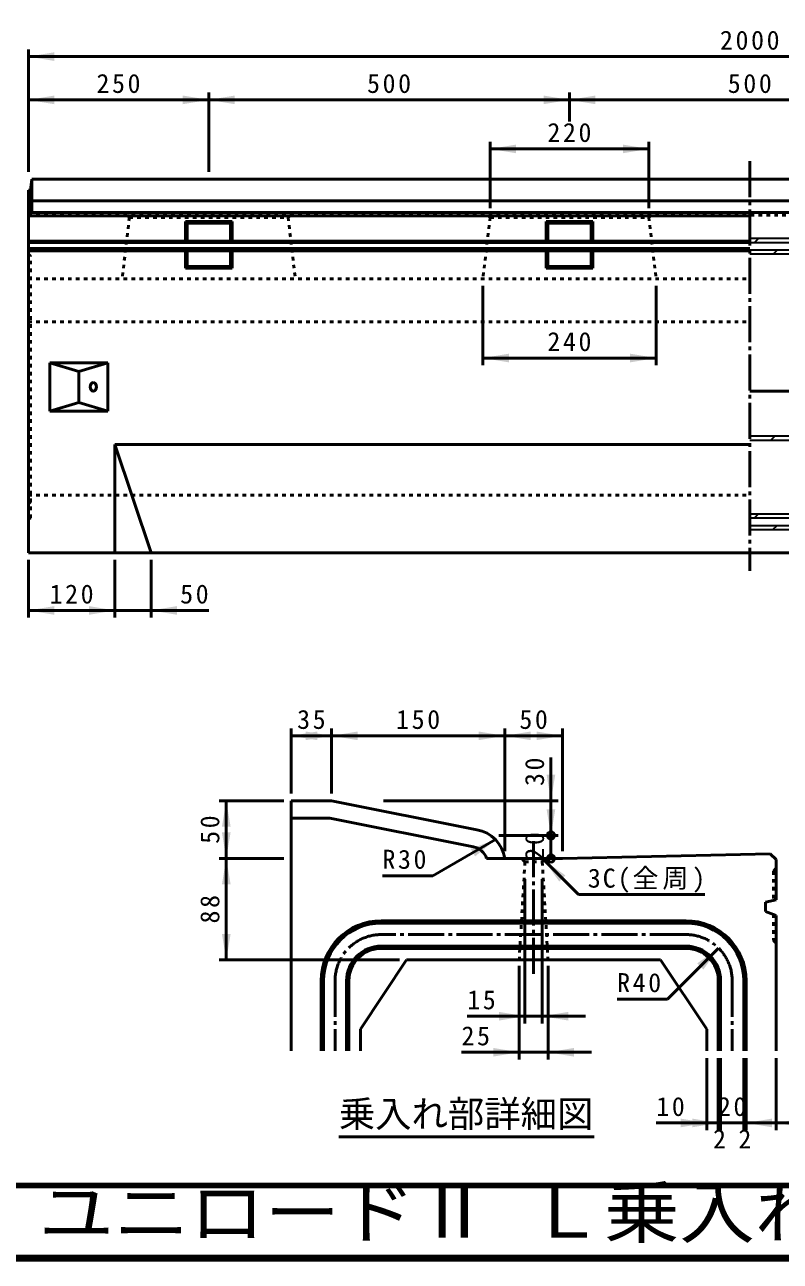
# Model space of a CAD drawing. Units: millimetres, scale not verified. Extents: x 100 to 4105, y 100 to 2870.
# Drawn here: x 1897 to 2944, y 100 to 1815 of the extents above; entities that cross this region are included whole.
import ezdxf
from ezdxf.enums import TextEntityAlignment as Align

# ---------------------------------------------------------------- set-up
doc = ezdxf.new("R2010")
doc.units = ezdxf.units.MM
doc.header["$LTSCALE"] = 5
doc.linetypes.add('USER1', pattern=[2.2, 1, -1.2])
doc.linetypes.add('USER2', pattern=[13.4, 10, -1.2, 1, -1.2])
doc.layers.add('V-nasSTD', color=7, linetype='Continuous', lineweight=50)
doc.styles.add('ＭＳ ゴシック', font='')
doc.styles.get('ＭＳ ゴシック').set_extended_font_data('MS Gothic')

msp = doc.modelspace()

# ---------------------------------------------------------------- hatches: boundary and pattern name
at = {"layer": 'V-nasSTD'}
for points in [[(1938.325, 1776.521), (1902.325, 1770.521), (1938.325, 1764.521)], [(1938.325, 1716.521), (1902.325, 1710.521), (1938.325, 1704.521)], [(2116.325, 1704.521), (2152.325, 1710.521), (2116.325, 1716.521)], [(2188.325, 1716.521), (2152.325, 1710.521), (2188.325, 1704.521)], [(2616.325, 1704.521), (2652.325, 1710.521), (2616.325, 1716.521)], [(2688.325, 1716.521), (2652.325, 1710.521), (2688.325, 1704.521)], [(2578.325, 1648.521), (2542.325, 1642.521), (2578.325, 1636.521)], [(2726.325, 1636.521), (2762.325, 1642.521), (2726.325, 1648.521)], [(2568.325, 1358.521), (2532.325, 1352.521), (2568.325, 1346.521)], [(2736.325, 1346.521), (2772.325, 1352.521), (2736.325, 1358.521)], [(1938.325, 1008.521), (1902.325, 1002.521), (1938.325, 996.521)], [(1986.325, 996.521), (2022.325, 1002.521), (1986.325, 1008.521)], [(2108.325, 1008.521), (2072.325, 1002.521), (2108.325, 996.521)], [(2302.634, 834.624), (2266.634, 828.624), (2302.634, 822.624)], [(2286.634, 822.624), (2322.634, 828.624), (2286.634, 834.624)], [(2358.634, 834.624), (2322.634, 828.624), (2358.634, 822.624)], [(2526.634, 822.624), (2562.634, 828.624), (2526.634, 834.624)], [(2598.634, 834.624), (2562.634, 828.624), (2598.634, 822.624)], [(2606.634, 822.624), (2642.634, 828.624), (2606.634, 834.624)], [(2620.634, 774.624), (2626.634, 738.624), (2632.634, 774.624)], [(2182.634, 702.624), (2176.634, 738.624), (2170.634, 702.624)], [(2620.634, 726.624), (2626.634, 690.624), (2632.634, 726.624)], [(2170.634, 694.624), (2176.634, 658.624), (2182.634, 694.624)], [(2521.516, 661.458), (2549.693, 684.654), (2515.516, 671.85)], [(2182.634, 622.624), (2176.634, 658.624), (2170.634, 622.624)], [(2646.733, 635.011), (2617.034, 656.224), (2638.247, 626.526)], [(2170.634, 553.824), (2176.634, 517.824), (2182.634, 553.824)], [(2837.876, 504.581), (2859.089, 534.279), (2829.391, 513.066)], [(2554.634, 445.824), (2590.634, 439.824), (2554.634, 433.824)], [(2650.634, 445.824), (2614.634, 439.824), (2650.634, 433.824)], [(2546.634, 395.824), (2582.634, 389.824), (2546.634, 383.824)], [(2658.634, 395.824), (2622.634, 389.824), (2658.634, 383.824)], [(2806.634, 285.824), (2842.634, 291.824), (2806.634, 297.824)], [(2822.634, 285.824), (2858.634, 291.824), (2822.634, 297.824)], [(2933.034, 297.824), (2897.034, 291.824), (2933.034, 285.824)], [(2974.634, 297.824), (2938.634, 291.824), (2974.634, 285.824)]]:
    msp.add_hatch(color=256, dxfattribs=at).paths.add_polyline_path(points)

# ---------------------------------------------------------------- linework, layer by layer
for p, q in [((1902.325, 1610.521), (1902.325, 1780.521)), ((1902.325, 1770.521), (3902.325, 1770.521)), ((2152.325, 1610.521), (2152.325, 1720.521)), ((2652.325, 1680.521), (2652.325, 1720.521)), ((1902.325, 1710.521), (2152.325, 1710.521)), ((2152.325, 1710.521), (2652.325, 1710.521)), ((2652.325, 1710.521), (3152.325, 1710.521)), ((2542.325, 1560.521), (2542.325, 1652.521)), ((2762.325, 1560.521), (2762.325, 1652.521)), ((2542.325, 1642.521), (2762.325, 1642.521)), ((1907.325, 1600.521), (1905.325, 1585.521)), ((1907.325, 1600.521), (3897.325, 1600.521)), ((1907.325, 1600.521), (1907.325, 1554.521)), ((1902.325, 1585.521), (1902.325, 1082.521)), ((1902.325, 1585.521), (1905.325, 1585.521)), ((1905.325, 1585.521), (1905.325, 1554.521)), ((1902.325, 1570.521), (3902.325, 1570.521)), ((1902.325, 1554.521), (3902.325, 1554.521)), ((1902.325, 1549.521), (2902.325, 1549.521)), ((2120.025, 1541.821), (2184.625, 1541.821)), ((2120.025, 1541.821), (2122.325, 1539.521)), ((2120.025, 1541.821), (2120.025, 1514.536)), ((2122.325, 1539.521), (2182.325, 1539.521)), ((2122.325, 1539.521), (2122.325, 1514.536)), ((2182.325, 1539.521), (2184.625, 1541.821)), ((2182.325, 1539.521), (2182.325, 1514.536)), ((2184.625, 1541.821), (2184.625, 1514.536)), ((2620.025, 1541.821), (2684.625, 1541.821)), ((2620.025, 1541.821), (2622.325, 1539.521)), ((2620.025, 1541.821), (2620.025, 1514.536)), ((2622.325, 1539.521), (2682.325, 1539.521)), ((2622.325, 1539.521), (2622.325, 1514.536)), ((2682.325, 1539.521), (2684.625, 1541.821)), ((2682.325, 1539.521), (2682.325, 1514.536)), ((2684.625, 1541.821), (2684.625, 1514.536)), ((1902.325, 1514.536), (2902.325, 1514.536)), ((1902.325, 1512.521), (2902.325, 1512.521)), ((1902.325, 1504.521), (2902.325, 1504.521)), ((1902.325, 1501.163), (2902.325, 1501.163)), ((2120.025, 1501.163), (2120.025, 1477.221)), ((2122.325, 1501.163), (2122.325, 1479.521)), ((2182.325, 1501.163), (2182.325, 1479.521)), ((2184.625, 1501.163), (2184.625, 1477.221)), ((2620.025, 1501.163), (2620.025, 1477.221)), ((2622.325, 1501.163), (2622.325, 1479.521)), ((2682.325, 1501.163), (2682.325, 1479.521)), ((2684.625, 1501.163), (2684.625, 1477.221)), ((2120.025, 1477.221), (2122.325, 1479.521)), ((2120.025, 1477.221), (2184.625, 1477.221)), ((2122.325, 1479.521), (2182.325, 1479.521)), ((2182.325, 1479.521), (2184.625, 1477.221)), ((2620.025, 1477.221), (2622.325, 1479.521)), ((2620.025, 1477.221), (2684.625, 1477.221)), ((2622.325, 1479.521), (2682.325, 1479.521)), ((2682.325, 1479.521), (2684.625, 1477.221)), ((2532.325, 1452.521), (2532.325, 1342.521)), ((2772.325, 1452.521), (2772.325, 1342.521)), ((1932.325, 1346.021), (1932.325, 1279.021)), ((1932.325, 1346.021), (2012.325, 1346.021)), ((1932.325, 1346.021), (1972.325, 1334.021)), ((1972.325, 1334.021), (2012.325, 1346.021)), ((2012.325, 1346.021), (2012.325, 1279.021)), ((2532.325, 1352.521), (2772.325, 1352.521)), ((1972.325, 1334.021), (1972.325, 1291.021)), ((4005.325, 1306.771), (2902.325, 1306.771)), ((1932.325, 1279.021), (1972.325, 1291.021)), ((1972.325, 1291.021), (2012.325, 1279.021)), ((1932.325, 1279.021), (2012.325, 1279.021)), ((2022.325, 1232.521), (2022.325, 1082.521)), ((2022.325, 1232.521), (2072.325, 1082.521)), ((2022.325, 1232.521), (2902.325, 1232.521)), ((1902.325, 1082.521), (3902.325, 1082.521)), ((1902.325, 1072.521), (1902.325, 992.521)), ((2022.325, 1072.521), (2022.325, 992.521)), ((2072.325, 1072.521), (2072.325, 992.521)), ((1902.325, 1002.521), (2022.325, 1002.521)), ((2022.325, 1002.521), (2072.325, 1002.521)), ((2152.325, 1002.521), (2072.325, 1002.521)), ((2266.634, 748.624), (2266.634, 838.624)), ((2266.634, 828.624), (2322.634, 828.624)), ((2322.634, 748.624), (2322.634, 838.624)), ((2322.634, 828.624), (2562.634, 828.624)), ((2562.634, 668.624), (2562.634, 838.624)), ((2562.634, 828.624), (2642.634, 828.624)), ((2642.634, 668.624), (2642.634, 838.624)), ((2626.634, 798.624), (2626.634, 738.624)), ((2256.634, 738.624), (2166.634, 738.624)), ((2176.634, 658.624), (2176.634, 738.624)), ((2322.634, 738.624), (2266.634, 738.624)), ((2266.634, 738.624), (2266.634, 391.824)), ((2524.048, 698.342), (2322.634, 738.624)), ((2394.634, 738.624), (2636.634, 738.624)), ((2626.634, 738.624), (2626.634, 690.624)), ((2320.258, 714.624), (2266.634, 714.624)), ((2519.341, 674.808), (2320.258, 714.624)), ((2554.634, 690.624), (2636.634, 690.624)), ((2626.634, 690.624), (2626.634, 658.624)), ((2463.09, 634.654), (2549.693, 684.654)), ((2256.634, 658.624), (2166.634, 658.624)), ((2176.634, 517.824), (2176.634, 658.624)), ((2537.481, 658.624), (2642.634, 658.624)), ((2617.034, 656.224), (2664.745, 608.514)), ((2642.634, 658.624), (2930.634, 665.024)), ((2930.634, 665.024), (2938.634, 657.024)), ((2938.634, 601.048), (2938.634, 657.024)), ((2463.09, 634.654), (2393.09, 634.654)), ((2590.634, 629.824), (2590.634, 429.824)), ((2614.634, 629.824), (2614.634, 429.824)), ((2839.745, 608.514), (2664.745, 608.514)), ((2924.234, 597.824), (2938.634, 601.048)), ((2924.234, 585.024), (2924.234, 597.824)), ((2924.234, 585.024), (2938.634, 579.651)), ((2813.834, 572.224), (2391.434, 572.224)), ((2813.834, 569.024), (2391.434, 569.024)), ((2938.634, 579.651), (2938.634, 391.824)), ((2813.834, 537.024), (2391.434, 537.024)), ((2813.834, 533.824), (2391.434, 533.824)), ((2788.378, 463.569), (2859.089, 534.279)), ((2416.634, 517.824), (2166.634, 517.824)), ((2426.634, 517.824), (2362.634, 421.824)), ((2426.634, 517.824), (2778.634, 517.824)), ((2778.634, 517.824), (2842.634, 421.824)), ((2582.634, 509.824), (2582.634, 379.824)), ((2622.634, 509.824), (2622.634, 379.824)), ((2308.234, 391.824), (2308.234, 489.024)), ((2311.434, 391.824), (2311.434, 489.024)), ((2343.434, 391.824), (2343.434, 489.024)), ((2346.634, 391.824), (2346.634, 489.024)), ((2858.634, 391.824), (2858.634, 489.024)), ((2861.834, 391.824), (2861.834, 489.024)), ((2893.834, 391.824), (2893.834, 489.024)), ((2897.034, 391.824), (2897.034, 489.024)), ((2788.378, 463.569), (2718.378, 463.569)), ((2510.634, 439.824), (2590.634, 439.824)), ((2590.634, 439.824), (2614.634, 439.824)), ((2614.634, 439.824), (2674.634, 439.824)), ((2362.634, 421.824), (2362.634, 391.824)), ((2842.634, 421.824), (2842.634, 391.824)), ((2502.634, 389.824), (2582.634, 389.824)), ((2582.634, 389.824), (2622.634, 389.824)), ((2622.634, 389.824), (2682.634, 389.824)), ((2842.634, 381.824), (2842.634, 281.824)), ((2858.634, 381.824), (2858.634, 281.824)), ((2861.834, 381.824), (2861.834, 281.824)), ((2893.834, 381.824), (2893.834, 281.824)), ((2897.034, 381.824), (2897.034, 281.824)), ((2938.634, 381.824), (2938.634, 281.824)), ((2772.634, 291.824), (2842.634, 291.824)), ((2842.634, 291.824), (2858.634, 291.824)), ((2858.634, 291.824), (2861.834, 291.824)), ((2861.834, 291.824), (2893.834, 291.824)), ((2893.834, 291.824), (2897.034, 291.824)), ((2897.034, 291.824), (2938.634, 291.824)), ((3008.634, 291.824), (2938.634, 291.824)), ((2332.624, 272.494), (2686.633, 272.494))]:
    msp.add_line(p, q, dxfattribs=at)
at = {"layer": 'V-nasSTD', "linetype": 'USER2'}
for p, q in [((2902.325, 1625.521), (2902.325, 1057.521)), ((2602.634, 682.624), (2602.634, 493.824)), ((2813.834, 553.024), (2391.434, 553.024)), ((2327.434, 489.024), (2327.434, 391.824)), ((2877.834, 489.024), (2877.834, 391.824))]:
    msp.add_line(p, q, dxfattribs=at)
at = {"layer": 'V-nasSTD', "linetype": 'USER1'}
for p, q in [((1902.325, 1550.521), (3902.325, 1550.521)), ((2042.325, 1547.521), (2032.325, 1462.521)), ((2042.325, 1547.521), (2039.325, 1550.521)), ((2042.325, 1547.521), (2262.325, 1547.521)), ((2262.325, 1547.521), (2265.325, 1550.521)), ((2262.325, 1547.521), (2272.325, 1462.521)), ((2542.325, 1547.521), (2532.325, 1462.521)), ((2542.325, 1547.521), (2539.325, 1550.521)), ((2542.325, 1547.521), (2762.325, 1547.521)), ((2762.325, 1547.521), (2765.325, 1550.521)), ((2762.325, 1547.521), (2772.325, 1462.521)), ((1905.325, 1494.521), (1902.325, 1496.521)), ((1905.325, 1130.521), (1905.325, 1494.521)), ((1902.325, 1472.521), (1905.325, 1474.521)), ((1902.325, 1462.521), (2902.325, 1462.521)), ((1902.325, 1402.521), (2902.325, 1402.521)), ((1902.325, 1162.521), (2902.325, 1162.521)), ((1902.325, 1152.521), (1905.325, 1150.521)), ((1905.325, 1130.521), (1902.325, 1128.521)), ((2590.634, 653.824), (2582.634, 517.824)), ((2590.634, 653.824), (2585.834, 658.624)), ((2590.634, 653.824), (2614.634, 653.824)), ((2614.634, 653.824), (2619.434, 658.624)), ((2614.634, 653.824), (2622.634, 517.824)), ((2934.954, 641.024), (2938.634, 644.704)), ((2934.954, 641.024), (2934.954, 600.224)), ((2934.954, 581.024), (2934.954, 545.024)), ((2934.954, 545.024), (2938.634, 541.344))]:
    msp.add_line(p, q, dxfattribs=at)
at = {"layer": 'V-nasSTD', "lineweight": 35}
for p, q in [((2902.325, 1518.521), (3004.325, 1518.521)), ((2902.325, 1512.521), (3004.325, 1512.521)), ((2908.759, 1512.521), (2914.759, 1518.521)), ((2902.325, 1502.521), (3004.325, 1502.521)), ((3004.325, 1496.521), (2902.325, 1496.521)), ((2934.685, 1496.521), (2940.685, 1502.521)), ((2902.325, 1244.521), (3004.325, 1244.521)), ((2902.325, 1238.521), (3004.325, 1238.521)), ((2931.243, 1238.521), (2937.243, 1244.521)), ((2902.325, 1136.521), (3004.325, 1136.521)), ((2908.096, 1130.521), (2914.096, 1136.521)), ((3004.325, 1130.521), (2902.325, 1130.521)), ((2902.325, 1120.521), (3004.325, 1120.521)), ((2934.023, 1114.521), (2940.023, 1120.521)), ((2902.325, 1114.521), (3004.325, 1114.521))]:
    msp.add_line(p, q, dxfattribs=at)
at = {"layer": 'V-nasSTD', "lineweight": 100}
for p, q in [((105, 205), (4100, 205)), ((105, 105), (4100, 105))]:
    msp.add_line(p, q, dxfattribs=at)
at = {"layer": 'V-nasSTD', "lineweight": 13}
msp.add_lwpolyline([(100, 100), (100, 2870), (4105, 2870), (4105, 100)], close=True, dxfattribs=at)
at = {"layer": 'V-nasSTD'}
for centre in [(2626.634, 690.624), (2626.634, 658.624)]:
    msp.add_circle(centre, 5, dxfattribs=at)
for centre, radius, start, end in [((2515.473, 651.408), 47.71, 8.69924, 79.64595), ((2514.634, 651.274), 24, 17.83486, 78.69007), ((2391.434, 489.024), 83.2, 90, 180), ((2391.434, 489.024), 80, 90, 180), ((2813.834, 489.024), 83.2, 0, 90), ((2813.834, 489.024), 80, 0, 90), ((2391.434, 489.024), 48, 90, 180), ((2391.434, 489.024), 44.8, 90, 180), ((2813.834, 489.024), 48, 0, 90), ((2813.834, 489.024), 44.8, 0, 90)]:
    msp.add_arc(centre, radius, start, end, dxfattribs=at)
at = {"layer": 'V-nasSTD', "linetype": 'USER2'}
for centre, start, end in [((2391.434, 489.024), 90, 180), ((2813.834, 489.024), 0, 90)]:
    msp.add_arc(centre, 64, start, end, dxfattribs=at)
at = {"layer": 'V-nasSTD'}
msp.add_ellipse((1992.325, 1312.521), major_axis=(0, 6), ratio=0.707107, dxfattribs=at)

# ---------------------------------------------------------------- texts
at = {"layer": 'V-nasSTD', "style": 'ＭＳ ゴシック'}
for s, height, p in [('乗入れ部詳細図', 36.95, (2332.624, 322.894)), ('2', 26.39, (2851.234, 282.824)), ('2', 26.39, (2886.434, 282.824))]:
    msp.add_text(s, height=height, dxfattribs=at).set_placement(p, align=Align.TOP_LEFT)
at = {"layer": 'V-nasSTD', "style": 'ＭＳ ゴシック', "width": 1.1}
msp.add_text('ユニロードⅡ Ｌ乗入れＡ', height=69.65, dxfattribs=at).set_placement((1916.482, 202.47), align=Align.TOP_LEFT)
at = {"layer": 'V-nasSTD', "char_height": 26.39, "attachment_point": 1, "style": 'ＭＳ ゴシック'}
for s, insert in [('\\T1.2;2000', (2860.925, 1806.521)), ('\\T1.2;250', (1996.725, 1746.521)), ('\\T1.2;500', (2371.725, 1746.521)), ('\\T1.2;500', (2871.725, 1746.521)), ('\\T1.2;220', (2621.725, 1678.521)), ('\\T1.2;240', (2621.725, 1388.521)), ('\\T1.2;120', (1931.725, 1038.521)), ('\\T1.2;50', (2112.725, 1038.518)), ('\\T1.2;35', (2274.834, 864.624)), ('\\T1.2;150', (2412.034, 864.624)), ('\\T1.2;50', (2582.834, 864.624)), ('\\T1.2;R30', (2393.09, 670.654)), ('\\T1.15;3C(全周)', (2677.745, 644.514)), ('\\T1.2;R40', (2718.378, 499.569)), ('\\T1.2;15', (2510.634, 475.824)), ('\\T1.2;25', (2502.634, 425.824)), ('\\T1.2;10', (2772.634, 327.824)), ('\\T1.2;20', (2858.034, 327.824))]:
    msp.add_mtext(s, dxfattribs=dict(at, insert=insert))
at = {"layer": 'V-nasSTD', "char_height": 26.39, "attachment_point": 1, "rotation": 90, "style": 'ＭＳ ゴシック'}
for s, insert in [('\\T1.2;30', (2590.634, 759.024)), ('\\T1.2;50', (2140.634, 678.824)), ('\\T1.2;20', (2590.634, 655.605)), ('\\T1.2;88', (2140.634, 568.424))]:
    msp.add_mtext(s, dxfattribs=dict(at, insert=insert))

doc.saveas('drawing.dxf')
